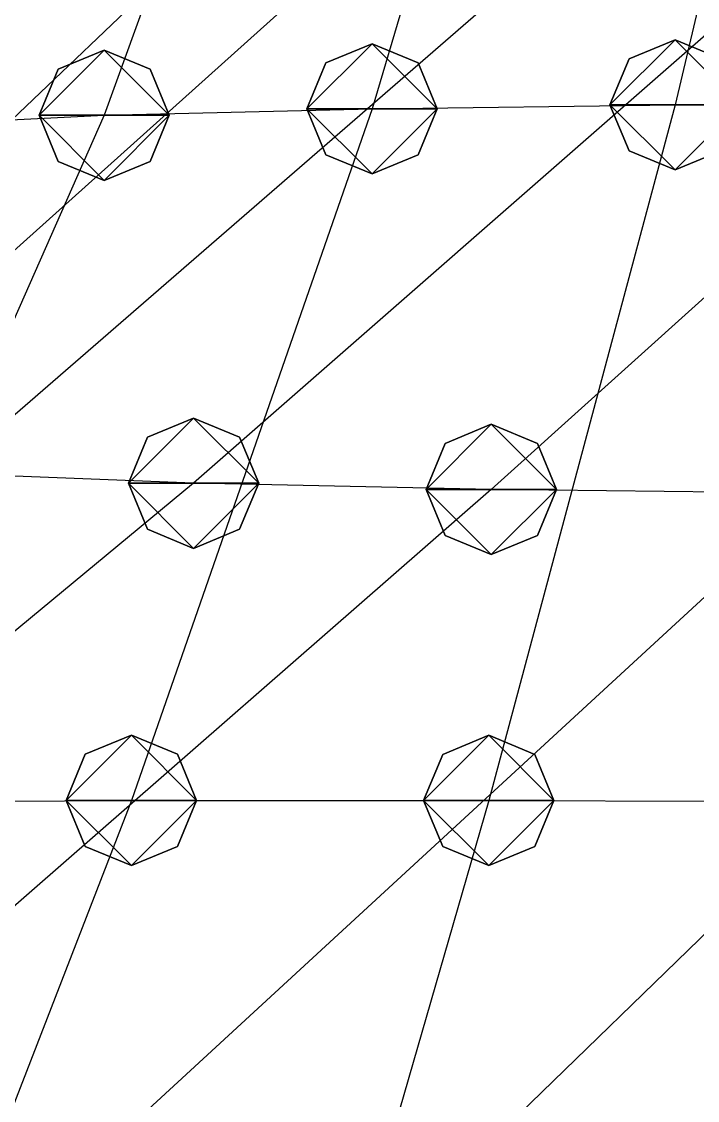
# Model space of a CAD drawing. Header units: metres. Extents: x -59 to 99, y -54 to 55.
# Drawn here: x -26.1 to -15.73, y -39.16 to -22.6 of the extents above; entities that cross this region are included whole.
import ezdxf

# ---------------------------------------------------------------- set-up
doc = ezdxf.new("R2010")
doc.units = ezdxf.units.M

msp = doc.modelspace()

# ---------------------------------------------------------------- linework, layer by layer
for p, q in [((-13.544754, -13.169495, -224.20992), (-16.070114, -23.876137, -230.37242)), ((-17.568588, -13.282402, -222.59148), (-20.722519, -23.937714, -229.49294)), ((-21.010288, -13.434319, -220.4049), (-24.83435, -24.036888, -228.06775)), ((-19.800594, -17.951088, -155.72235), (-31.32088, -28.939316, -157.86128)), ((-17.47055, -18.262413, -151.27777), (-29.768734, -29.299805, -152.71106)), ((-14.509407, -18.484299, -148.11372), (-27.24155, -29.534187, -149.3669)), ((-10.835674, -18.628448, -146.05524), (-23.462616, -29.68534, -147.20909)), ((-6.6074657, -18.71077, -144.8739), (-18.892357, -29.780815, -145.84244)), ((-20.722519, -22.937714, -229.49277), (-21.429626, -23.230606, -229.49281)), ((-20.722519, -22.937714, -229.49277), (-21.429626, -23.230606, -229.49281)), ((-20.722519, -22.937714, -229.49277), (-21.429626, -23.230606, -229.49281)), ((-20.722519, -22.937714, -229.49277), (-21.429626, -23.230606, -229.49281)), ((-20.015411, -23.230606, -229.49281), (-20.722519, -22.937714, -229.49277)), ((-20.015411, -23.230606, -229.49281), (-20.722519, -22.937714, -229.49277)), ((-20.015411, -23.230606, -229.49281), (-20.722519, -22.937714, -229.49277)), ((-20.015411, -23.230606, -229.49281), (-20.722519, -22.937714, -229.49277)), ((-16.070114, -22.876137, -230.37225), (-16.777222, -23.16903, -230.3723)), ((-16.070114, -22.876137, -230.37225), (-16.777222, -23.16903, -230.3723)), ((-16.070114, -22.876137, -230.37225), (-16.777222, -23.16903, -230.3723)), ((-16.070114, -22.876137, -230.37225), (-16.777222, -23.16903, -230.3723)), ((-15.363008, -23.16903, -230.3723), (-16.070114, -22.876137, -230.37225)), ((-15.363008, -23.16903, -230.3723), (-16.070114, -22.876137, -230.37225)), ((-15.363008, -23.16903, -230.3723), (-16.070114, -22.876137, -230.37225)), ((-15.363008, -23.16903, -230.3723), (-16.070114, -22.876137, -230.37225)), ((-24.83435, -23.036888, -228.06758), (-25.541458, -23.32978, -228.06763)), ((-24.83435, -23.036888, -228.06758), (-25.541458, -23.32978, -228.06763)), ((-24.83435, -23.036888, -228.06758), (-25.541458, -23.32978, -228.06763)), ((-24.83435, -23.036888, -228.06758), (-25.541458, -23.32978, -228.06763)), ((-24.127243, -23.32978, -228.06763), (-24.83435, -23.036888, -228.06758)), ((-24.127243, -23.32978, -228.06763), (-24.83435, -23.036888, -228.06758)), ((-24.127243, -23.32978, -228.06763), (-24.83435, -23.036888, -228.06758)), ((-24.127243, -23.32978, -228.06763), (-24.83435, -23.036888, -228.06758)), ((-16.777222, -23.16903, -230.3723), (-17.070114, -23.876137, -230.37242)), ((-16.777222, -23.16903, -230.3723), (-17.070114, -23.876137, -230.37242)), ((-16.777222, -23.16903, -230.3723), (-17.070114, -23.876137, -230.37242)), ((-16.777222, -23.16903, -230.3723), (-17.070114, -23.876137, -230.37242)), ((-25.541458, -23.32978, -228.06763), (-25.83435, -24.036888, -228.06775)), ((-25.541458, -23.32978, -228.06763), (-25.83435, -24.036888, -228.06775)), ((-25.541458, -23.32978, -228.06763), (-25.83435, -24.036888, -228.06775)), ((-25.541458, -23.32978, -228.06763), (-25.83435, -24.036888, -228.06775)), ((-23.83435, -24.036888, -228.06775), (-24.127243, -23.32978, -228.06763)), ((-23.83435, -24.036888, -228.06775), (-24.127243, -23.32978, -228.06763)), ((-23.83435, -24.036888, -228.06775), (-24.127243, -23.32978, -228.06763)), ((-23.83435, -24.036888, -228.06775), (-24.127243, -23.32978, -228.06763)), ((-21.429626, -23.230606, -229.49281), (-21.722519, -23.937714, -229.49294)), ((-21.429626, -23.230606, -229.49281), (-21.722519, -23.937714, -229.49294)), ((-21.429626, -23.230606, -229.49281), (-21.722519, -23.937714, -229.49294)), ((-21.429626, -23.230606, -229.49281), (-21.722519, -23.937714, -229.49294)), ((-19.722519, -23.937714, -229.49294), (-20.015411, -23.230606, -229.49281)), ((-19.722519, -23.937714, -229.49294), (-20.015411, -23.230606, -229.49281)), ((-19.722519, -23.937714, -229.49294), (-20.015411, -23.230606, -229.49281)), ((-19.722519, -23.937714, -229.49294), (-20.015411, -23.230606, -229.49281)), ((-16.070114, -23.876137, -230.37242), (-11.082008, -23.841087, -230.86754)), ((-24.83435, -24.036888, -228.06775), (-20.722519, -23.937714, -229.49294)), ((-20.722519, -23.937714, -229.49294), (-24.416946, -34.55446, -236.94127)), ((-21.722519, -23.937714, -229.49294), (-21.429626, -24.644821, -229.49306)), ((-21.722519, -23.937714, -229.49294), (-21.429626, -24.644821, -229.49306)), ((-21.722519, -23.937714, -229.49294), (-21.429626, -24.644821, -229.49306)), ((-21.722519, -23.937714, -229.49294), (-21.429626, -24.644821, -229.49306)), ((-20.722519, -23.937714, -229.49294), (-16.070114, -23.876137, -230.37242)), ((-20.015411, -24.644821, -229.49306), (-19.722519, -23.937714, -229.49294)), ((-20.015411, -24.644821, -229.49306), (-19.722519, -23.937714, -229.49294)), ((-20.015411, -24.644821, -229.49306), (-19.722519, -23.937714, -229.49294)), ((-20.015411, -24.644821, -229.49306), (-19.722519, -23.937714, -229.49294)), ((-16.070114, -23.876137, -230.37242), (-18.931053, -34.555702, -236.92017)), ((-17.070114, -23.876137, -230.37242), (-16.777222, -24.583244, -230.37254)), ((-17.070114, -23.876137, -230.37242), (-16.777222, -24.583244, -230.37254)), ((-17.070114, -23.876137, -230.37242), (-16.777222, -24.583244, -230.37254)), ((-17.070114, -23.876137, -230.37242), (-16.777222, -24.583244, -230.37254)), ((-24.83435, -24.036888, -228.06775), (-29.496922, -34.579414, -236.58315)), ((-28.107643, -24.195679, -225.7915), (-24.83435, -24.036888, -228.06775)), ((-25.83435, -24.036888, -228.06775), (-25.541458, -24.743996, -228.06787)), ((-25.83435, -24.036888, -228.06775), (-25.541458, -24.743996, -228.06787)), ((-25.83435, -24.036888, -228.06775), (-25.541458, -24.743996, -228.06787)), ((-25.83435, -24.036888, -228.06775), (-25.541458, -24.743996, -228.06787)), ((-24.127243, -24.743996, -228.06787), (-23.83435, -24.036888, -228.06775)), ((-24.127243, -24.743996, -228.06787), (-23.83435, -24.036888, -228.06775)), ((-24.127243, -24.743996, -228.06787), (-23.83435, -24.036888, -228.06775)), ((-24.127243, -24.743996, -228.06787), (-23.83435, -24.036888, -228.06775)), ((-21.429626, -24.644821, -229.49306), (-20.722519, -24.937714, -229.4931)), ((-21.429626, -24.644821, -229.49306), (-20.722519, -24.937714, -229.4931)), ((-21.429626, -24.644821, -229.49306), (-20.722519, -24.937714, -229.4931)), ((-21.429626, -24.644821, -229.49306), (-20.722519, -24.937714, -229.4931)), ((-20.722519, -24.937714, -229.4931), (-20.015411, -24.644821, -229.49306)), ((-20.722519, -24.937714, -229.4931), (-20.015411, -24.644821, -229.49306)), ((-20.722519, -24.937714, -229.4931), (-20.015411, -24.644821, -229.49306)), ((-20.722519, -24.937714, -229.4931), (-20.015411, -24.644821, -229.49306)), ((-16.777222, -24.583244, -230.37254), (-16.070114, -24.876137, -230.37259)), ((-16.777222, -24.583244, -230.37254), (-16.070114, -24.876137, -230.37259)), ((-16.777222, -24.583244, -230.37254), (-16.070114, -24.876137, -230.37259)), ((-16.777222, -24.583244, -230.37254), (-16.070114, -24.876137, -230.37259)), ((-16.070114, -24.876137, -230.37259), (-15.363008, -24.583244, -230.37254)), ((-16.070114, -24.876137, -230.37259), (-15.363008, -24.583244, -230.37254)), ((-16.070114, -24.876137, -230.37259), (-15.363008, -24.583244, -230.37254)), ((-16.070114, -24.876137, -230.37259), (-15.363008, -24.583244, -230.37254)), ((-25.541458, -24.743996, -228.06787), (-24.83435, -25.036888, -228.06792)), ((-25.541458, -24.743996, -228.06787), (-24.83435, -25.036888, -228.06792)), ((-25.541458, -24.743996, -228.06787), (-24.83435, -25.036888, -228.06792)), ((-25.541458, -24.743996, -228.06787), (-24.83435, -25.036888, -228.06792)), ((-24.83435, -25.036888, -228.06792), (-24.127243, -24.743996, -228.06787)), ((-24.83435, -25.036888, -228.06792), (-24.127243, -24.743996, -228.06787)), ((-24.83435, -25.036888, -228.06792), (-24.127243, -24.743996, -228.06787)), ((-24.83435, -25.036888, -228.06792), (-24.127243, -24.743996, -228.06787)), ((-23.462616, -28.68534, -147.20892), (-24.169724, -28.978233, -147.20897)), ((-23.462616, -28.68534, -147.20892), (-24.169724, -28.978233, -147.20897)), ((-23.462616, -28.68534, -147.20892), (-24.169724, -28.978233, -147.20897)), ((-23.462616, -28.68534, -147.20892), (-24.169724, -28.978233, -147.20897)), ((-22.755508, -28.978233, -147.20897), (-23.462616, -28.68534, -147.20892)), ((-22.755508, -28.978233, -147.20897), (-23.462616, -28.68534, -147.20892)), ((-22.755508, -28.978233, -147.20897), (-23.462616, -28.68534, -147.20892)), ((-22.755508, -28.978233, -147.20897), (-23.462616, -28.68534, -147.20892)), ((-18.892357, -28.780815, -145.84227), (-19.599464, -29.073708, -145.84232)), ((-18.892357, -28.780815, -145.84227), (-19.599464, -29.073708, -145.84232)), ((-18.892357, -28.780815, -145.84227), (-19.599464, -29.073708, -145.84232)), ((-18.892357, -28.780815, -145.84227), (-19.599464, -29.073708, -145.84232)), ((-18.18525, -29.073708, -145.84232), (-18.892357, -28.780815, -145.84227)), ((-18.18525, -29.073708, -145.84232), (-18.892357, -28.780815, -145.84227)), ((-18.18525, -29.073708, -145.84232), (-18.892357, -28.780815, -145.84227)), ((-18.18525, -29.073708, -145.84232), (-18.892357, -28.780815, -145.84227)), ((-24.169724, -28.978233, -147.20897), (-24.462616, -29.68534, -147.20909)), ((-24.169724, -28.978233, -147.20897), (-24.462616, -29.68534, -147.20909)), ((-24.169724, -28.978233, -147.20897), (-24.462616, -29.68534, -147.20909)), ((-24.169724, -28.978233, -147.20897), (-24.462616, -29.68534, -147.20909)), ((-22.462616, -29.68534, -147.20909), (-22.755508, -28.978233, -147.20897)), ((-22.462616, -29.68534, -147.20909), (-22.755508, -28.978233, -147.20897)), ((-22.462616, -29.68534, -147.20909), (-22.755508, -28.978233, -147.20897)), ((-22.462616, -29.68534, -147.20909), (-22.755508, -28.978233, -147.20897)), ((-19.599464, -29.073708, -145.84232), (-19.892357, -29.780815, -145.84244)), ((-19.599464, -29.073708, -145.84232), (-19.892357, -29.780815, -145.84244)), ((-19.599464, -29.073708, -145.84232), (-19.892357, -29.780815, -145.84244)), ((-19.599464, -29.073708, -145.84232), (-19.892357, -29.780815, -145.84244)), ((-17.892357, -29.780815, -145.84244), (-18.18525, -29.073708, -145.84232)), ((-17.892357, -29.780815, -145.84244), (-18.18525, -29.073708, -145.84232)), ((-17.892357, -29.780815, -145.84244), (-18.18525, -29.073708, -145.84232)), ((-17.892357, -29.780815, -145.84244), (-18.18525, -29.073708, -145.84232)), ((-23.462616, -29.68534, -147.20909), (-27.24155, -29.534187, -149.3669)), ((-23.462616, -29.68534, -147.20909), (-36.88044, -40.797417, -147.573)), ((-18.892357, -29.780815, -145.84244), (-31.61129, -40.88968, -146.25305)), ((-24.462616, -29.68534, -147.20909), (-24.169724, -30.392448, -147.20921)), ((-24.462616, -29.68534, -147.20909), (-24.169724, -30.392448, -147.20921)), ((-24.462616, -29.68534, -147.20909), (-24.169724, -30.392448, -147.20921)), ((-24.462616, -29.68534, -147.20909), (-24.169724, -30.392448, -147.20921)), ((-18.892357, -29.780815, -145.84244), (-23.462616, -29.68534, -147.20909)), ((-22.755508, -30.392448, -147.20921), (-22.462616, -29.68534, -147.20909)), ((-22.755508, -30.392448, -147.20921), (-22.462616, -29.68534, -147.20909)), ((-22.755508, -30.392448, -147.20921), (-22.462616, -29.68534, -147.20909)), ((-22.755508, -30.392448, -147.20921), (-22.462616, -29.68534, -147.20909)), ((-19.892357, -29.780815, -145.84244), (-19.599464, -30.487923, -145.84256)), ((-19.892357, -29.780815, -145.84244), (-19.599464, -30.487923, -145.84256)), ((-19.892357, -29.780815, -145.84244), (-19.599464, -30.487923, -145.84256)), ((-19.892357, -29.780815, -145.84244), (-19.599464, -30.487923, -145.84256)), ((-13.887646, -29.83715, -145.03485), (-18.892357, -29.780815, -145.84244)), ((-18.18525, -30.487923, -145.84256), (-17.892357, -29.780815, -145.84244)), ((-18.18525, -30.487923, -145.84256), (-17.892357, -29.780815, -145.84244)), ((-18.18525, -30.487923, -145.84256), (-17.892357, -29.780815, -145.84244)), ((-18.18525, -30.487923, -145.84256), (-17.892357, -29.780815, -145.84244)), ((-13.887646, -29.83715, -145.03485), (-25.962261, -40.958504, -145.26802)), ((-8.672367, -29.863876, -144.6519), (-20.152935, -41.01072, -144.5214)), ((-24.169724, -30.392448, -147.20921), (-23.462616, -30.68534, -147.20926)), ((-24.169724, -30.392448, -147.20921), (-23.462616, -30.68534, -147.20926)), ((-24.169724, -30.392448, -147.20921), (-23.462616, -30.68534, -147.20926)), ((-24.169724, -30.392448, -147.20921), (-23.462616, -30.68534, -147.20926)), ((-23.462616, -30.68534, -147.20926), (-22.755508, -30.392448, -147.20921)), ((-23.462616, -30.68534, -147.20926), (-22.755508, -30.392448, -147.20921)), ((-23.462616, -30.68534, -147.20926), (-22.755508, -30.392448, -147.20921)), ((-23.462616, -30.68534, -147.20926), (-22.755508, -30.392448, -147.20921)), ((-19.599464, -30.487923, -145.84256), (-18.892357, -30.780815, -145.8426)), ((-19.599464, -30.487923, -145.84256), (-18.892357, -30.780815, -145.8426)), ((-19.599464, -30.487923, -145.84256), (-18.892357, -30.780815, -145.8426)), ((-19.599464, -30.487923, -145.84256), (-18.892357, -30.780815, -145.8426)), ((-18.892357, -30.780815, -145.8426), (-18.18525, -30.487923, -145.84256)), ((-18.892357, -30.780815, -145.8426), (-18.18525, -30.487923, -145.84256)), ((-18.892357, -30.780815, -145.8426), (-18.18525, -30.487923, -145.84256)), ((-18.892357, -30.780815, -145.8426), (-18.18525, -30.487923, -145.84256)), ((-24.416946, -33.55446, -236.9411), (-25.124054, -33.84735, -236.94115)), ((-24.416946, -33.55446, -236.9411), (-25.124054, -33.84735, -236.94115)), ((-24.416946, -33.55446, -236.9411), (-25.124054, -33.84735, -236.94115)), ((-24.416946, -33.55446, -236.9411), (-25.124054, -33.84735, -236.94115)), ((-23.709839, -33.84735, -236.94115), (-24.416946, -33.55446, -236.9411)), ((-23.709839, -33.84735, -236.94115), (-24.416946, -33.55446, -236.9411)), ((-23.709839, -33.84735, -236.94115), (-24.416946, -33.55446, -236.9411)), ((-23.709839, -33.84735, -236.94115), (-24.416946, -33.55446, -236.9411)), ((-18.931053, -33.555702, -236.92), (-19.63816, -33.848595, -236.92004)), ((-18.931053, -33.555702, -236.92), (-19.63816, -33.848595, -236.92004)), ((-18.931053, -33.555702, -236.92), (-19.63816, -33.848595, -236.92004)), ((-18.931053, -33.555702, -236.92), (-19.63816, -33.848595, -236.92004)), ((-18.223946, -33.848595, -236.92004), (-18.931053, -33.555702, -236.92)), ((-18.223946, -33.848595, -236.92004), (-18.931053, -33.555702, -236.92)), ((-18.223946, -33.848595, -236.92004), (-18.931053, -33.555702, -236.92)), ((-18.223946, -33.848595, -236.92004), (-18.931053, -33.555702, -236.92)), ((-25.124054, -33.84735, -236.94115), (-25.416946, -34.55446, -236.94127)), ((-25.124054, -33.84735, -236.94115), (-25.416946, -34.55446, -236.94127)), ((-25.124054, -33.84735, -236.94115), (-25.416946, -34.55446, -236.94127)), ((-25.124054, -33.84735, -236.94115), (-25.416946, -34.55446, -236.94127)), ((-23.416946, -34.55446, -236.94127), (-23.709839, -33.84735, -236.94115)), ((-23.416946, -34.55446, -236.94127), (-23.709839, -33.84735, -236.94115)), ((-23.416946, -34.55446, -236.94127), (-23.709839, -33.84735, -236.94115)), ((-23.416946, -34.55446, -236.94127), (-23.709839, -33.84735, -236.94115)), ((-19.63816, -33.848595, -236.92004), (-19.931053, -34.555702, -236.92017)), ((-19.63816, -33.848595, -236.92004), (-19.931053, -34.555702, -236.92017)), ((-19.63816, -33.848595, -236.92004), (-19.931053, -34.555702, -236.92017)), ((-19.63816, -33.848595, -236.92004), (-19.931053, -34.555702, -236.92017)), ((-17.931053, -34.555702, -236.92017), (-18.223946, -33.848595, -236.92004)), ((-17.931053, -34.555702, -236.92017), (-18.223946, -33.848595, -236.92004)), ((-17.931053, -34.555702, -236.92017), (-18.223946, -33.848595, -236.92004)), ((-17.931053, -34.555702, -236.92017), (-18.223946, -33.848595, -236.92004)), ((-29.496922, -34.579414, -236.58315), (-24.416946, -34.55446, -236.94127)), ((-24.416946, -34.55446, -236.94127), (-28.516373, -45.14421, -244.7702)), ((-25.416946, -34.55446, -236.94127), (-25.124054, -35.261566, -236.94139)), ((-25.416946, -34.55446, -236.94127), (-25.124054, -35.261566, -236.94139)), ((-25.416946, -34.55446, -236.94127), (-25.124054, -35.261566, -236.94139)), ((-25.416946, -34.55446, -236.94127), (-25.124054, -35.261566, -236.94139)), ((-24.416946, -34.55446, -236.94127), (-18.931053, -34.555702, -236.92017)), ((-23.709839, -35.261566, -236.94139), (-23.416946, -34.55446, -236.94127)), ((-23.709839, -35.261566, -236.94139), (-23.416946, -34.55446, -236.94127)), ((-23.709839, -35.261566, -236.94139), (-23.416946, -34.55446, -236.94127)), ((-23.709839, -35.261566, -236.94139), (-23.416946, -34.55446, -236.94127)), ((-18.931053, -34.555702, -236.92017), (-22.00349, -45.218697, -243.704)), ((-19.931053, -34.555702, -236.92017), (-19.63816, -35.26281, -236.92029)), ((-19.931053, -34.555702, -236.92017), (-19.63816, -35.26281, -236.92029)), ((-19.931053, -34.555702, -236.92017), (-19.63816, -35.26281, -236.92029)), ((-19.931053, -34.555702, -236.92017), (-19.63816, -35.26281, -236.92029)), ((-18.931053, -34.555702, -236.92017), (-13.232536, -34.57325, -236.66371)), ((-18.223946, -35.26281, -236.92029), (-17.931053, -34.555702, -236.92017)), ((-18.223946, -35.26281, -236.92029), (-17.931053, -34.555702, -236.92017)), ((-18.223946, -35.26281, -236.92029), (-17.931053, -34.555702, -236.92017)), ((-18.223946, -35.26281, -236.92029), (-17.931053, -34.555702, -236.92017)), ((-25.124054, -35.261566, -236.94139), (-24.416946, -35.55446, -236.94144)), ((-25.124054, -35.261566, -236.94139), (-24.416946, -35.55446, -236.94144)), ((-25.124054, -35.261566, -236.94139), (-24.416946, -35.55446, -236.94144)), ((-25.124054, -35.261566, -236.94139), (-24.416946, -35.55446, -236.94144)), ((-24.416946, -35.55446, -236.94144), (-23.709839, -35.261566, -236.94139)), ((-24.416946, -35.55446, -236.94144), (-23.709839, -35.261566, -236.94139)), ((-24.416946, -35.55446, -236.94144), (-23.709839, -35.261566, -236.94139)), ((-24.416946, -35.55446, -236.94144), (-23.709839, -35.261566, -236.94139)), ((-19.63816, -35.26281, -236.92029), (-18.931053, -35.555702, -236.92033)), ((-19.63816, -35.26281, -236.92029), (-18.931053, -35.555702, -236.92033)), ((-19.63816, -35.26281, -236.92029), (-18.931053, -35.555702, -236.92033)), ((-19.63816, -35.26281, -236.92029), (-18.931053, -35.555702, -236.92033)), ((-18.931053, -35.555702, -236.92033), (-18.223946, -35.26281, -236.92029)), ((-18.931053, -35.555702, -236.92033), (-18.223946, -35.26281, -236.92029)), ((-18.931053, -35.555702, -236.92033), (-18.223946, -35.26281, -236.92029)), ((-18.931053, -35.555702, -236.92033), (-18.223946, -35.26281, -236.92029))]:
    msp.add_line(p, q)
for points in [[(-21.722519, -23.937714, -229.49294), (-21.429626, -23.230606, -229.49281), (-20.722519, -22.937714, -229.49277), (-20.72242, -22.937614, -229.49266)], [(-21.722519, -23.937714, -229.49294), (-21.429626, -23.230606, -229.49281), (-20.722519, -22.937714, -229.49277), (-20.72242, -22.937614, -229.49266)], [(-21.722519, -23.937714, -229.49294), (-21.429626, -23.230606, -229.49281), (-20.722519, -22.937714, -229.49277), (-20.72242, -22.937614, -229.49266)], [(-21.722519, -23.937714, -229.49294), (-21.429626, -23.230606, -229.49281), (-20.722519, -22.937714, -229.49277), (-20.72242, -22.937614, -229.49266)], [(-21.722519, -23.937714, -229.49294), (-20.722519, -22.937714, -229.49277), (-19.722519, -23.937714, -229.49294), (-19.72242, -23.937614, -229.49283)], [(-21.722519, -23.937714, -229.49294), (-20.722519, -22.937714, -229.49277), (-19.722519, -23.937714, -229.49294), (-19.72242, -23.937614, -229.49283)], [(-21.722519, -23.937714, -229.49294), (-20.722519, -22.937714, -229.49277), (-19.722519, -23.937714, -229.49294), (-19.72242, -23.937614, -229.49283)], [(-21.722519, -23.937714, -229.49294), (-20.722519, -22.937714, -229.49277), (-19.722519, -23.937714, -229.49294), (-19.72242, -23.937614, -229.49283)], [(-20.722519, -22.937714, -229.49277), (-20.015411, -23.230606, -229.49281), (-19.722519, -23.937714, -229.49294), (-19.72242, -23.937614, -229.49283)], [(-20.722519, -22.937714, -229.49277), (-20.015411, -23.230606, -229.49281), (-19.722519, -23.937714, -229.49294), (-19.72242, -23.937614, -229.49283)], [(-20.722519, -22.937714, -229.49277), (-20.015411, -23.230606, -229.49281), (-19.722519, -23.937714, -229.49294), (-19.72242, -23.937614, -229.49283)], [(-20.722519, -22.937714, -229.49277), (-20.015411, -23.230606, -229.49281), (-19.722519, -23.937714, -229.49294), (-19.72242, -23.937614, -229.49283)], [(-17.070114, -23.876137, -230.37242), (-16.777222, -23.16903, -230.3723), (-16.070114, -22.876137, -230.37225), (-16.070015, -22.876038, -230.37215)], [(-17.070114, -23.876137, -230.37242), (-16.777222, -23.16903, -230.3723), (-16.070114, -22.876137, -230.37225), (-16.070015, -22.876038, -230.37215)], [(-17.070114, -23.876137, -230.37242), (-16.777222, -23.16903, -230.3723), (-16.070114, -22.876137, -230.37225), (-16.070015, -22.876038, -230.37215)], [(-17.070114, -23.876137, -230.37242), (-16.777222, -23.16903, -230.3723), (-16.070114, -22.876137, -230.37225), (-16.070015, -22.876038, -230.37215)], [(-17.070114, -23.876137, -230.37242), (-16.070114, -22.876137, -230.37225), (-15.070114, -23.876137, -230.37242), (-15.070014, -23.876038, -230.37231)], [(-17.070114, -23.876137, -230.37242), (-16.070114, -22.876137, -230.37225), (-15.070114, -23.876137, -230.37242), (-15.070014, -23.876038, -230.37231)], [(-17.070114, -23.876137, -230.37242), (-16.070114, -22.876137, -230.37225), (-15.070114, -23.876137, -230.37242), (-15.070014, -23.876038, -230.37231)], [(-17.070114, -23.876137, -230.37242), (-16.070114, -22.876137, -230.37225), (-15.070114, -23.876137, -230.37242), (-15.070014, -23.876038, -230.37231)], [(-16.070114, -22.876137, -230.37225), (-15.363008, -23.16903, -230.3723), (-15.070114, -23.876137, -230.37242), (-15.070014, -23.876038, -230.37231)], [(-16.070114, -22.876137, -230.37225), (-15.363008, -23.16903, -230.3723), (-15.070114, -23.876137, -230.37242), (-15.070014, -23.876038, -230.37231)], [(-16.070114, -22.876137, -230.37225), (-15.363008, -23.16903, -230.3723), (-15.070114, -23.876137, -230.37242), (-15.070014, -23.876038, -230.37231)], [(-16.070114, -22.876137, -230.37225), (-15.363008, -23.16903, -230.3723), (-15.070114, -23.876137, -230.37242), (-15.070014, -23.876038, -230.37231)], [(-25.83435, -24.036888, -228.06775), (-25.541458, -23.32978, -228.06763), (-24.83435, -23.036888, -228.06758), (-24.834251, -23.036789, -228.06747)], [(-25.83435, -24.036888, -228.06775), (-25.541458, -23.32978, -228.06763), (-24.83435, -23.036888, -228.06758), (-24.834251, -23.036789, -228.06747)], [(-25.83435, -24.036888, -228.06775), (-25.541458, -23.32978, -228.06763), (-24.83435, -23.036888, -228.06758), (-24.834251, -23.036789, -228.06747)], [(-25.83435, -24.036888, -228.06775), (-25.541458, -23.32978, -228.06763), (-24.83435, -23.036888, -228.06758), (-24.834251, -23.036789, -228.06747)], [(-25.83435, -24.036888, -228.06775), (-24.83435, -23.036888, -228.06758), (-23.83435, -24.036888, -228.06775), (-23.834251, -24.036789, -228.06764)], [(-25.83435, -24.036888, -228.06775), (-24.83435, -23.036888, -228.06758), (-23.83435, -24.036888, -228.06775), (-23.834251, -24.036789, -228.06764)], [(-25.83435, -24.036888, -228.06775), (-24.83435, -23.036888, -228.06758), (-23.83435, -24.036888, -228.06775), (-23.834251, -24.036789, -228.06764)], [(-25.83435, -24.036888, -228.06775), (-24.83435, -23.036888, -228.06758), (-23.83435, -24.036888, -228.06775), (-23.834251, -24.036789, -228.06764)], [(-24.83435, -23.036888, -228.06758), (-24.127243, -23.32978, -228.06763), (-23.83435, -24.036888, -228.06775), (-23.834251, -24.036789, -228.06764)], [(-24.83435, -23.036888, -228.06758), (-24.127243, -23.32978, -228.06763), (-23.83435, -24.036888, -228.06775), (-23.834251, -24.036789, -228.06764)], [(-24.83435, -23.036888, -228.06758), (-24.127243, -23.32978, -228.06763), (-23.83435, -24.036888, -228.06775), (-23.834251, -24.036789, -228.06764)], [(-24.83435, -23.036888, -228.06758), (-24.127243, -23.32978, -228.06763), (-23.83435, -24.036888, -228.06775), (-23.834251, -24.036789, -228.06764)], [(-20.722519, -24.937714, -229.4931), (-21.429626, -24.644821, -229.49306), (-21.722519, -23.937714, -229.49294), (-21.72242, -23.937614, -229.49283)], [(-19.722519, -23.937714, -229.49294), (-20.722519, -24.937714, -229.4931), (-21.722519, -23.937714, -229.49294), (-21.72242, -23.937614, -229.49283)], [(-20.722519, -24.937714, -229.4931), (-21.429626, -24.644821, -229.49306), (-21.722519, -23.937714, -229.49294), (-21.72242, -23.937614, -229.49283)], [(-19.722519, -23.937714, -229.49294), (-20.722519, -24.937714, -229.4931), (-21.722519, -23.937714, -229.49294), (-21.72242, -23.937614, -229.49283)], [(-20.722519, -24.937714, -229.4931), (-21.429626, -24.644821, -229.49306), (-21.722519, -23.937714, -229.49294), (-21.72242, -23.937614, -229.49283)], [(-19.722519, -23.937714, -229.49294), (-20.722519, -24.937714, -229.4931), (-21.722519, -23.937714, -229.49294), (-21.72242, -23.937614, -229.49283)], [(-20.722519, -24.937714, -229.4931), (-21.429626, -24.644821, -229.49306), (-21.722519, -23.937714, -229.49294), (-21.72242, -23.937614, -229.49283)], [(-19.722519, -23.937714, -229.49294), (-20.722519, -24.937714, -229.4931), (-21.722519, -23.937714, -229.49294), (-21.72242, -23.937614, -229.49283)], [(-19.722519, -23.937714, -229.49294), (-20.015411, -24.644821, -229.49306), (-20.722519, -24.937714, -229.4931), (-20.72242, -24.937614, -229.493)], [(-19.722519, -23.937714, -229.49294), (-20.015411, -24.644821, -229.49306), (-20.722519, -24.937714, -229.4931), (-20.72242, -24.937614, -229.493)], [(-19.722519, -23.937714, -229.49294), (-20.015411, -24.644821, -229.49306), (-20.722519, -24.937714, -229.4931), (-20.72242, -24.937614, -229.493)], [(-19.722519, -23.937714, -229.49294), (-20.015411, -24.644821, -229.49306), (-20.722519, -24.937714, -229.4931), (-20.72242, -24.937614, -229.493)], [(-16.070114, -24.876137, -230.37259), (-16.777222, -24.583244, -230.37254), (-17.070114, -23.876137, -230.37242), (-17.070015, -23.876038, -230.37231)], [(-15.070114, -23.876137, -230.37242), (-16.070114, -24.876137, -230.37259), (-17.070114, -23.876137, -230.37242), (-17.070015, -23.876038, -230.37231)], [(-16.070114, -24.876137, -230.37259), (-16.777222, -24.583244, -230.37254), (-17.070114, -23.876137, -230.37242), (-17.070015, -23.876038, -230.37231)], [(-15.070114, -23.876137, -230.37242), (-16.070114, -24.876137, -230.37259), (-17.070114, -23.876137, -230.37242), (-17.070015, -23.876038, -230.37231)], [(-16.070114, -24.876137, -230.37259), (-16.777222, -24.583244, -230.37254), (-17.070114, -23.876137, -230.37242), (-17.070015, -23.876038, -230.37231)], [(-15.070114, -23.876137, -230.37242), (-16.070114, -24.876137, -230.37259), (-17.070114, -23.876137, -230.37242), (-17.070015, -23.876038, -230.37231)], [(-16.070114, -24.876137, -230.37259), (-16.777222, -24.583244, -230.37254), (-17.070114, -23.876137, -230.37242), (-17.070015, -23.876038, -230.37231)], [(-15.070114, -23.876137, -230.37242), (-16.070114, -24.876137, -230.37259), (-17.070114, -23.876137, -230.37242), (-17.070015, -23.876038, -230.37231)], [(-15.070114, -23.876137, -230.37242), (-15.363008, -24.583244, -230.37254), (-16.070114, -24.876137, -230.37259), (-16.070015, -24.876038, -230.37248)], [(-15.070114, -23.876137, -230.37242), (-15.363008, -24.583244, -230.37254), (-16.070114, -24.876137, -230.37259), (-16.070015, -24.876038, -230.37248)], [(-15.070114, -23.876137, -230.37242), (-15.363008, -24.583244, -230.37254), (-16.070114, -24.876137, -230.37259), (-16.070015, -24.876038, -230.37248)], [(-15.070114, -23.876137, -230.37242), (-15.363008, -24.583244, -230.37254), (-16.070114, -24.876137, -230.37259), (-16.070015, -24.876038, -230.37248)], [(-24.83435, -25.036888, -228.06792), (-25.541458, -24.743996, -228.06787), (-25.83435, -24.036888, -228.06775), (-25.834251, -24.036789, -228.06764)], [(-23.83435, -24.036888, -228.06775), (-24.83435, -25.036888, -228.06792), (-25.83435, -24.036888, -228.06775), (-25.834251, -24.036789, -228.06764)], [(-24.83435, -25.036888, -228.06792), (-25.541458, -24.743996, -228.06787), (-25.83435, -24.036888, -228.06775), (-25.834251, -24.036789, -228.06764)], [(-23.83435, -24.036888, -228.06775), (-24.83435, -25.036888, -228.06792), (-25.83435, -24.036888, -228.06775), (-25.834251, -24.036789, -228.06764)], [(-24.83435, -25.036888, -228.06792), (-25.541458, -24.743996, -228.06787), (-25.83435, -24.036888, -228.06775), (-25.834251, -24.036789, -228.06764)], [(-23.83435, -24.036888, -228.06775), (-24.83435, -25.036888, -228.06792), (-25.83435, -24.036888, -228.06775), (-25.834251, -24.036789, -228.06764)], [(-24.83435, -25.036888, -228.06792), (-25.541458, -24.743996, -228.06787), (-25.83435, -24.036888, -228.06775), (-25.834251, -24.036789, -228.06764)], [(-23.83435, -24.036888, -228.06775), (-24.83435, -25.036888, -228.06792), (-25.83435, -24.036888, -228.06775), (-25.834251, -24.036789, -228.06764)], [(-23.83435, -24.036888, -228.06775), (-24.127243, -24.743996, -228.06787), (-24.83435, -25.036888, -228.06792), (-24.834251, -25.036789, -228.06781)], [(-23.83435, -24.036888, -228.06775), (-24.127243, -24.743996, -228.06787), (-24.83435, -25.036888, -228.06792), (-24.834251, -25.036789, -228.06781)], [(-23.83435, -24.036888, -228.06775), (-24.127243, -24.743996, -228.06787), (-24.83435, -25.036888, -228.06792), (-24.834251, -25.036789, -228.06781)], [(-23.83435, -24.036888, -228.06775), (-24.127243, -24.743996, -228.06787), (-24.83435, -25.036888, -228.06792), (-24.834251, -25.036789, -228.06781)], [(-24.462616, -29.68534, -147.20909), (-24.169724, -28.978233, -147.20897), (-23.462616, -28.68534, -147.20892), (-23.462517, -28.685242, -147.20882)], [(-24.462616, -29.68534, -147.20909), (-24.169724, -28.978233, -147.20897), (-23.462616, -28.68534, -147.20892), (-23.462517, -28.685242, -147.20882)], [(-24.462616, -29.68534, -147.20909), (-24.169724, -28.978233, -147.20897), (-23.462616, -28.68534, -147.20892), (-23.462517, -28.685242, -147.20882)], [(-24.462616, -29.68534, -147.20909), (-24.169724, -28.978233, -147.20897), (-23.462616, -28.68534, -147.20892), (-23.462517, -28.685242, -147.20882)], [(-24.462616, -29.68534, -147.20909), (-23.462616, -28.68534, -147.20892), (-22.462616, -29.68534, -147.20909), (-22.462517, -29.685242, -147.20898)], [(-24.462616, -29.68534, -147.20909), (-23.462616, -28.68534, -147.20892), (-22.462616, -29.68534, -147.20909), (-22.462517, -29.685242, -147.20898)], [(-24.462616, -29.68534, -147.20909), (-23.462616, -28.68534, -147.20892), (-22.462616, -29.68534, -147.20909), (-22.462517, -29.685242, -147.20898)], [(-24.462616, -29.68534, -147.20909), (-23.462616, -28.68534, -147.20892), (-22.462616, -29.68534, -147.20909), (-22.462517, -29.685242, -147.20898)], [(-23.462616, -28.68534, -147.20892), (-22.755508, -28.978233, -147.20897), (-22.462616, -29.68534, -147.20909), (-22.462517, -29.685242, -147.20898)], [(-23.462616, -28.68534, -147.20892), (-22.755508, -28.978233, -147.20897), (-22.462616, -29.68534, -147.20909), (-22.462517, -29.685242, -147.20898)], [(-23.462616, -28.68534, -147.20892), (-22.755508, -28.978233, -147.20897), (-22.462616, -29.68534, -147.20909), (-22.462517, -29.685242, -147.20898)], [(-23.462616, -28.68534, -147.20892), (-22.755508, -28.978233, -147.20897), (-22.462616, -29.68534, -147.20909), (-22.462517, -29.685242, -147.20898)], [(-19.892357, -29.780815, -145.84244), (-19.599464, -29.073708, -145.84232), (-18.892357, -28.780815, -145.84227), (-18.892258, -28.780716, -145.84216)], [(-19.892357, -29.780815, -145.84244), (-19.599464, -29.073708, -145.84232), (-18.892357, -28.780815, -145.84227), (-18.892258, -28.780716, -145.84216)], [(-19.892357, -29.780815, -145.84244), (-19.599464, -29.073708, -145.84232), (-18.892357, -28.780815, -145.84227), (-18.892258, -28.780716, -145.84216)], [(-19.892357, -29.780815, -145.84244), (-19.599464, -29.073708, -145.84232), (-18.892357, -28.780815, -145.84227), (-18.892258, -28.780716, -145.84216)], [(-19.892357, -29.780815, -145.84244), (-18.892357, -28.780815, -145.84227), (-17.892357, -29.780815, -145.84244), (-17.892258, -29.780716, -145.84233)], [(-19.892357, -29.780815, -145.84244), (-18.892357, -28.780815, -145.84227), (-17.892357, -29.780815, -145.84244), (-17.892258, -29.780716, -145.84233)], [(-19.892357, -29.780815, -145.84244), (-18.892357, -28.780815, -145.84227), (-17.892357, -29.780815, -145.84244), (-17.892258, -29.780716, -145.84233)], [(-19.892357, -29.780815, -145.84244), (-18.892357, -28.780815, -145.84227), (-17.892357, -29.780815, -145.84244), (-17.892258, -29.780716, -145.84233)], [(-18.892357, -28.780815, -145.84227), (-18.18525, -29.073708, -145.84232), (-17.892357, -29.780815, -145.84244), (-17.892258, -29.780716, -145.84233)], [(-18.892357, -28.780815, -145.84227), (-18.18525, -29.073708, -145.84232), (-17.892357, -29.780815, -145.84244), (-17.892258, -29.780716, -145.84233)], [(-18.892357, -28.780815, -145.84227), (-18.18525, -29.073708, -145.84232), (-17.892357, -29.780815, -145.84244), (-17.892258, -29.780716, -145.84233)], [(-18.892357, -28.780815, -145.84227), (-18.18525, -29.073708, -145.84232), (-17.892357, -29.780815, -145.84244), (-17.892258, -29.780716, -145.84233)], [(-23.462616, -30.68534, -147.20926), (-24.169724, -30.392448, -147.20921), (-24.462616, -29.68534, -147.20909), (-24.462517, -29.685242, -147.20898)], [(-22.462616, -29.68534, -147.20909), (-23.462616, -30.68534, -147.20926), (-24.462616, -29.68534, -147.20909), (-24.462517, -29.685242, -147.20898)], [(-23.462616, -30.68534, -147.20926), (-24.169724, -30.392448, -147.20921), (-24.462616, -29.68534, -147.20909), (-24.462517, -29.685242, -147.20898)], [(-22.462616, -29.68534, -147.20909), (-23.462616, -30.68534, -147.20926), (-24.462616, -29.68534, -147.20909), (-24.462517, -29.685242, -147.20898)], [(-23.462616, -30.68534, -147.20926), (-24.169724, -30.392448, -147.20921), (-24.462616, -29.68534, -147.20909), (-24.462517, -29.685242, -147.20898)], [(-22.462616, -29.68534, -147.20909), (-23.462616, -30.68534, -147.20926), (-24.462616, -29.68534, -147.20909), (-24.462517, -29.685242, -147.20898)], [(-23.462616, -30.68534, -147.20926), (-24.169724, -30.392448, -147.20921), (-24.462616, -29.68534, -147.20909), (-24.462517, -29.685242, -147.20898)], [(-22.462616, -29.68534, -147.20909), (-23.462616, -30.68534, -147.20926), (-24.462616, -29.68534, -147.20909), (-24.462517, -29.685242, -147.20898)], [(-22.462616, -29.68534, -147.20909), (-22.755508, -30.392448, -147.20921), (-23.462616, -30.68534, -147.20926), (-23.462517, -30.685242, -147.20915)], [(-22.462616, -29.68534, -147.20909), (-22.755508, -30.392448, -147.20921), (-23.462616, -30.68534, -147.20926), (-23.462517, -30.685242, -147.20915)], [(-22.462616, -29.68534, -147.20909), (-22.755508, -30.392448, -147.20921), (-23.462616, -30.68534, -147.20926), (-23.462517, -30.685242, -147.20915)], [(-22.462616, -29.68534, -147.20909), (-22.755508, -30.392448, -147.20921), (-23.462616, -30.68534, -147.20926), (-23.462517, -30.685242, -147.20915)], [(-18.892357, -30.780815, -145.8426), (-19.599464, -30.487923, -145.84256), (-19.892357, -29.780815, -145.84244), (-19.892258, -29.780716, -145.84233)], [(-17.892357, -29.780815, -145.84244), (-18.892357, -30.780815, -145.8426), (-19.892357, -29.780815, -145.84244), (-19.892258, -29.780716, -145.84233)], [(-18.892357, -30.780815, -145.8426), (-19.599464, -30.487923, -145.84256), (-19.892357, -29.780815, -145.84244), (-19.892258, -29.780716, -145.84233)], [(-17.892357, -29.780815, -145.84244), (-18.892357, -30.780815, -145.8426), (-19.892357, -29.780815, -145.84244), (-19.892258, -29.780716, -145.84233)], [(-18.892357, -30.780815, -145.8426), (-19.599464, -30.487923, -145.84256), (-19.892357, -29.780815, -145.84244), (-19.892258, -29.780716, -145.84233)], [(-17.892357, -29.780815, -145.84244), (-18.892357, -30.780815, -145.8426), (-19.892357, -29.780815, -145.84244), (-19.892258, -29.780716, -145.84233)], [(-18.892357, -30.780815, -145.8426), (-19.599464, -30.487923, -145.84256), (-19.892357, -29.780815, -145.84244), (-19.892258, -29.780716, -145.84233)], [(-17.892357, -29.780815, -145.84244), (-18.892357, -30.780815, -145.8426), (-19.892357, -29.780815, -145.84244), (-19.892258, -29.780716, -145.84233)], [(-17.892357, -29.780815, -145.84244), (-18.18525, -30.487923, -145.84256), (-18.892357, -30.780815, -145.8426), (-18.892258, -30.780716, -145.8425)], [(-17.892357, -29.780815, -145.84244), (-18.18525, -30.487923, -145.84256), (-18.892357, -30.780815, -145.8426), (-18.892258, -30.780716, -145.8425)], [(-17.892357, -29.780815, -145.84244), (-18.18525, -30.487923, -145.84256), (-18.892357, -30.780815, -145.8426), (-18.892258, -30.780716, -145.8425)], [(-17.892357, -29.780815, -145.84244), (-18.18525, -30.487923, -145.84256), (-18.892357, -30.780815, -145.8426), (-18.892258, -30.780716, -145.8425)], [(-25.416946, -34.55446, -236.94127), (-25.124054, -33.84735, -236.94115), (-24.416946, -33.55446, -236.9411), (-24.416847, -33.55436, -236.941)], [(-25.416946, -34.55446, -236.94127), (-25.124054, -33.84735, -236.94115), (-24.416946, -33.55446, -236.9411), (-24.416847, -33.55436, -236.941)], [(-25.416946, -34.55446, -236.94127), (-25.124054, -33.84735, -236.94115), (-24.416946, -33.55446, -236.9411), (-24.416847, -33.55436, -236.941)], [(-25.416946, -34.55446, -236.94127), (-25.124054, -33.84735, -236.94115), (-24.416946, -33.55446, -236.9411), (-24.416847, -33.55436, -236.941)], [(-25.416946, -34.55446, -236.94127), (-24.416946, -33.55446, -236.9411), (-23.416946, -34.55446, -236.94127), (-23.416847, -34.55436, -236.94116)], [(-25.416946, -34.55446, -236.94127), (-24.416946, -33.55446, -236.9411), (-23.416946, -34.55446, -236.94127), (-23.416847, -34.55436, -236.94116)], [(-25.416946, -34.55446, -236.94127), (-24.416946, -33.55446, -236.9411), (-23.416946, -34.55446, -236.94127), (-23.416847, -34.55436, -236.94116)], [(-25.416946, -34.55446, -236.94127), (-24.416946, -33.55446, -236.9411), (-23.416946, -34.55446, -236.94127), (-23.416847, -34.55436, -236.94116)], [(-24.416946, -33.55446, -236.9411), (-23.709839, -33.84735, -236.94115), (-23.416946, -34.55446, -236.94127), (-23.416847, -34.55436, -236.94116)], [(-24.416946, -33.55446, -236.9411), (-23.709839, -33.84735, -236.94115), (-23.416946, -34.55446, -236.94127), (-23.416847, -34.55436, -236.94116)], [(-24.416946, -33.55446, -236.9411), (-23.709839, -33.84735, -236.94115), (-23.416946, -34.55446, -236.94127), (-23.416847, -34.55436, -236.94116)], [(-24.416946, -33.55446, -236.9411), (-23.709839, -33.84735, -236.94115), (-23.416946, -34.55446, -236.94127), (-23.416847, -34.55436, -236.94116)], [(-19.931053, -34.555702, -236.92017), (-19.63816, -33.848595, -236.92004), (-18.931053, -33.555702, -236.92), (-18.930954, -33.555603, -236.91989)], [(-19.931053, -34.555702, -236.92017), (-19.63816, -33.848595, -236.92004), (-18.931053, -33.555702, -236.92), (-18.930954, -33.555603, -236.91989)], [(-19.931053, -34.555702, -236.92017), (-19.63816, -33.848595, -236.92004), (-18.931053, -33.555702, -236.92), (-18.930954, -33.555603, -236.91989)], [(-19.931053, -34.555702, -236.92017), (-19.63816, -33.848595, -236.92004), (-18.931053, -33.555702, -236.92), (-18.930954, -33.555603, -236.91989)], [(-19.931053, -34.555702, -236.92017), (-18.931053, -33.555702, -236.92), (-17.931053, -34.555702, -236.92017), (-17.930954, -34.555603, -236.92006)], [(-19.931053, -34.555702, -236.92017), (-18.931053, -33.555702, -236.92), (-17.931053, -34.555702, -236.92017), (-17.930954, -34.555603, -236.92006)], [(-19.931053, -34.555702, -236.92017), (-18.931053, -33.555702, -236.92), (-17.931053, -34.555702, -236.92017), (-17.930954, -34.555603, -236.92006)], [(-19.931053, -34.555702, -236.92017), (-18.931053, -33.555702, -236.92), (-17.931053, -34.555702, -236.92017), (-17.930954, -34.555603, -236.92006)], [(-18.931053, -33.555702, -236.92), (-18.223946, -33.848595, -236.92004), (-17.931053, -34.555702, -236.92017), (-17.930954, -34.555603, -236.92006)], [(-18.931053, -33.555702, -236.92), (-18.223946, -33.848595, -236.92004), (-17.931053, -34.555702, -236.92017), (-17.930954, -34.555603, -236.92006)], [(-18.931053, -33.555702, -236.92), (-18.223946, -33.848595, -236.92004), (-17.931053, -34.555702, -236.92017), (-17.930954, -34.555603, -236.92006)], [(-18.931053, -33.555702, -236.92), (-18.223946, -33.848595, -236.92004), (-17.931053, -34.555702, -236.92017), (-17.930954, -34.555603, -236.92006)], [(-24.416946, -35.55446, -236.94144), (-25.124054, -35.261566, -236.94139), (-25.416946, -34.55446, -236.94127), (-25.416847, -34.55436, -236.94116)], [(-23.416946, -34.55446, -236.94127), (-24.416946, -35.55446, -236.94144), (-25.416946, -34.55446, -236.94127), (-25.416847, -34.55436, -236.94116)], [(-24.416946, -35.55446, -236.94144), (-25.124054, -35.261566, -236.94139), (-25.416946, -34.55446, -236.94127), (-25.416847, -34.55436, -236.94116)], [(-23.416946, -34.55446, -236.94127), (-24.416946, -35.55446, -236.94144), (-25.416946, -34.55446, -236.94127), (-25.416847, -34.55436, -236.94116)], [(-24.416946, -35.55446, -236.94144), (-25.124054, -35.261566, -236.94139), (-25.416946, -34.55446, -236.94127), (-25.416847, -34.55436, -236.94116)], [(-23.416946, -34.55446, -236.94127), (-24.416946, -35.55446, -236.94144), (-25.416946, -34.55446, -236.94127), (-25.416847, -34.55436, -236.94116)], [(-24.416946, -35.55446, -236.94144), (-25.124054, -35.261566, -236.94139), (-25.416946, -34.55446, -236.94127), (-25.416847, -34.55436, -236.94116)], [(-23.416946, -34.55446, -236.94127), (-24.416946, -35.55446, -236.94144), (-25.416946, -34.55446, -236.94127), (-25.416847, -34.55436, -236.94116)], [(-23.416946, -34.55446, -236.94127), (-23.709839, -35.261566, -236.94139), (-24.416946, -35.55446, -236.94144), (-24.416847, -35.55436, -236.94133)], [(-23.416946, -34.55446, -236.94127), (-23.709839, -35.261566, -236.94139), (-24.416946, -35.55446, -236.94144), (-24.416847, -35.55436, -236.94133)], [(-23.416946, -34.55446, -236.94127), (-23.709839, -35.261566, -236.94139), (-24.416946, -35.55446, -236.94144), (-24.416847, -35.55436, -236.94133)], [(-23.416946, -34.55446, -236.94127), (-23.709839, -35.261566, -236.94139), (-24.416946, -35.55446, -236.94144), (-24.416847, -35.55436, -236.94133)], [(-18.931053, -35.555702, -236.92033), (-19.63816, -35.26281, -236.92029), (-19.931053, -34.555702, -236.92017), (-19.930954, -34.555603, -236.92006)], [(-17.931053, -34.555702, -236.92017), (-18.931053, -35.555702, -236.92033), (-19.931053, -34.555702, -236.92017), (-19.930954, -34.555603, -236.92006)], [(-18.931053, -35.555702, -236.92033), (-19.63816, -35.26281, -236.92029), (-19.931053, -34.555702, -236.92017), (-19.930954, -34.555603, -236.92006)], [(-17.931053, -34.555702, -236.92017), (-18.931053, -35.555702, -236.92033), (-19.931053, -34.555702, -236.92017), (-19.930954, -34.555603, -236.92006)], [(-18.931053, -35.555702, -236.92033), (-19.63816, -35.26281, -236.92029), (-19.931053, -34.555702, -236.92017), (-19.930954, -34.555603, -236.92006)], [(-17.931053, -34.555702, -236.92017), (-18.931053, -35.555702, -236.92033), (-19.931053, -34.555702, -236.92017), (-19.930954, -34.555603, -236.92006)], [(-18.931053, -35.555702, -236.92033), (-19.63816, -35.26281, -236.92029), (-19.931053, -34.555702, -236.92017), (-19.930954, -34.555603, -236.92006)], [(-17.931053, -34.555702, -236.92017), (-18.931053, -35.555702, -236.92033), (-19.931053, -34.555702, -236.92017), (-19.930954, -34.555603, -236.92006)], [(-17.931053, -34.555702, -236.92017), (-18.223946, -35.26281, -236.92029), (-18.931053, -35.555702, -236.92033), (-18.930954, -35.555603, -236.92023)], [(-17.931053, -34.555702, -236.92017), (-18.223946, -35.26281, -236.92029), (-18.931053, -35.555702, -236.92033), (-18.930954, -35.555603, -236.92023)], [(-17.931053, -34.555702, -236.92017), (-18.223946, -35.26281, -236.92029), (-18.931053, -35.555702, -236.92033), (-18.930954, -35.555603, -236.92023)], [(-17.931053, -34.555702, -236.92017), (-18.223946, -35.26281, -236.92029), (-18.931053, -35.555702, -236.92033), (-18.930954, -35.555603, -236.92023)]]:
    msp.add_3dface(points)

doc.saveas('drawing.dxf')
